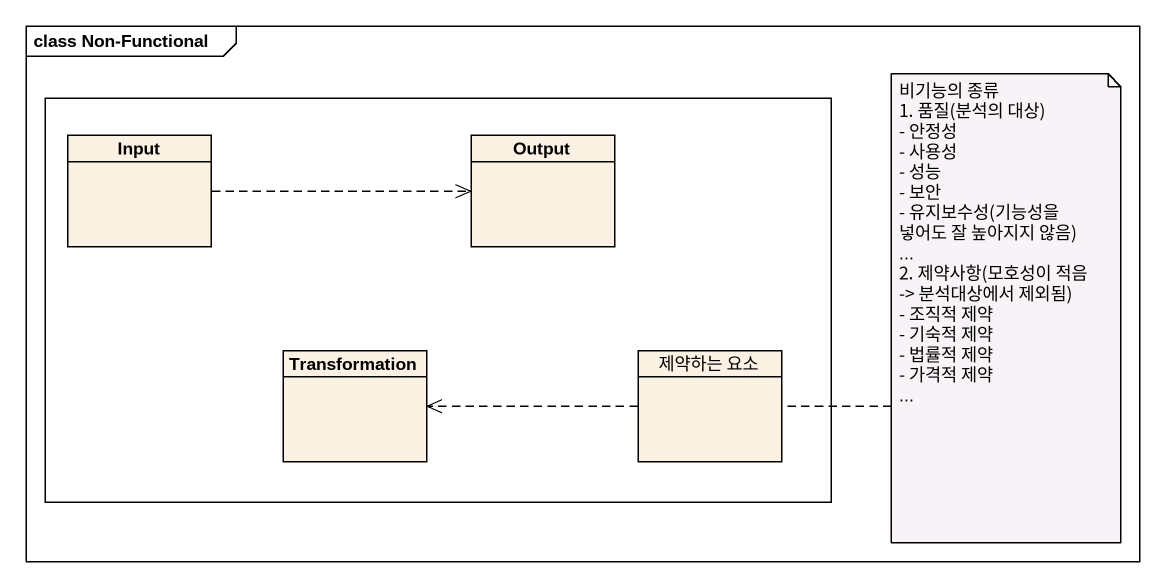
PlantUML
@startuml
mainframe class Non-Functional
hide circle
hide empty members
rectangle " " as rectangle1 {
  class Input
  class Output
  class Transformation
  class "제약하는 요소" as 제약하는_요소
}
Input .right.> Output
제약하는_요소 .left.> Transformation
note right of 제약하는_요소
  비기능의 종류
  1. 품질(분석의 대상)
  - 안정성
  - 사용성
  - 성능
  - 보안
  - 유지보수성(기능성을 넣어도 잘 높아지지 않음)
  ~...
  2. 제약사항(모호성이 적음 -> 분석대상에서 제외됨)
  - 조직적 제약
  - 기숙적 제약
  - 법률적 제약
  - 가격적 제약
  ~...
end note
@enduml
